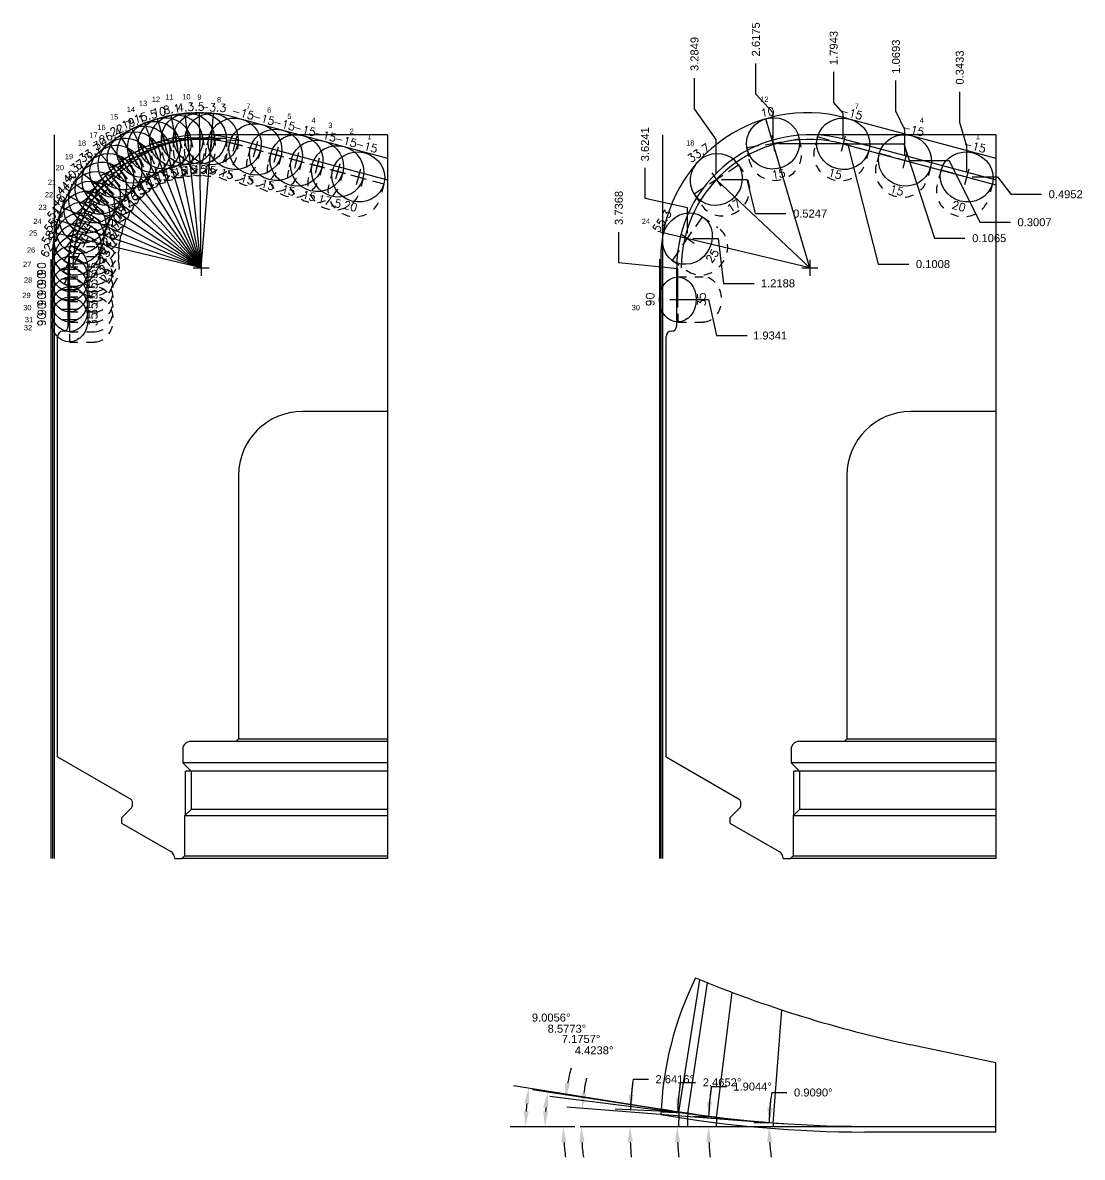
# Model space of a CAD drawing. Header units: inches. Extents: x 104.6 to 187.1, y -21.1 to -6.8.
# Drawn here: x 104.62 to 117.07, y -21.06 to -7.73 of the extents above; entities that cross this region are included whole.
import ezdxf
from ezdxf.enums import TextEntityAlignment as Align

# ---------------------------------------------------------------- set-up
doc = ezdxf.new("R2010")
doc.units = ezdxf.units.IN
doc.header["$MEASUREMENT"] = 0
doc.header["$PDMODE"] = 35
doc.linetypes.add('CENTER2', pattern=[1.125, 0.75, -0.125, 0.125, -0.125])
doc.linetypes.add('HIDDEN2', pattern=[0.1875, 0.125, -0.0625])
doc.layers.get('Defpoints').update_dxf_attribs({"color": 10})
for name, color, linetype, true_color in [('Blade_1', 30, 'Continuous', 0xff7f00), ('Blade_2', 7, 'Continuous', 0xcccc00), ('Blade_3', 7, 'Continuous', 0x00cc00), ('Blade_4', 7, 'Continuous', 0x00cccc), ('Blade_5', 7, 'Continuous', 0x0066cc), ('Blade_6', 7, 'Continuous', 0xc880f5)]:
    doc.layers.add(name, color=color, linetype=linetype, true_color=true_color)
doc.layers.add('CLine', color=5, linetype='CENTER2')
doc.styles.add('RomanS', font='romans')
doc.styles.get("Standard").update_dxf_attribs({"font": 'arial.ttf'})
doc.dimstyles.get("Standard").update_dxf_attribs({"dimtxt": 0.09375, "dimasz": 0.18, "dimexe": 0.18, "dimexo": 0.0625, "dimgap": 0.09, "dimtad": 0, "dimtih": 1, "dimtoh": 1, "dimdec": 4, "dimzin": 0, "dimdsep": 46, "dimtxsty": 'Standard', "dimcen": 0.09, "dimadec": 4, "dimazin": 0, "dimtfac": 1, "dimtdec": 4, "dimtofl": 0, "dimtmove": 0, "dimatfit": 3, "dimfxl": 1, "dimtolj": 1, "dimtzin": 0, "dimarcsym": 0})

# ---------------------------------------------------------------- blocks, each defined once
blk = doc.blocks.new('CMark')
at = {"layer": 'CLine'}
for p, q in [((-0.094, 0), (0.094, 0)), ((0, 0.094), (0, -0.094))]:
    blk.add_line(p, q, dxfattribs=at)
blk = doc.blocks.new('1613@20')
for p, q in [((-0.17, 0), (-0.312, 0)), ((0.171, 0), (0.312, 0))]:
    blk.add_line(p, q)
at = {"color": 8, "linetype": 'HIDDEN2', "ltscale": 0.5}
blk.add_line((-0.312, 0), (-0.312, -0.178), dxfattribs=at)
at = {"color": 8, "linetype": 'HIDDEN2', "ltscale": 0.5, "flags": 128}
blk.add_lwpolyline([(0.312, 0), (0.312, -0.178)], dxfattribs=at)
blk.add_ellipse((0, 0), major_axis=(-0.312, 0), ratio=0.939693, start_param=-3.141592653589793, end_param=3.141592653589793)
at = {"color": 8, "linetype": 'HIDDEN2', "ltscale": 0.5}
blk.add_ellipse((0, -0.178), major_axis=(-0.312, 0), ratio=0.939693, start_param=0, end_param=3.141593, dxfattribs=at)
blk.add_blockref('CMark', (0, 0))
at = {"style": 'RomanS'}
blk.add_text('20', height=0.094, dxfattribs=at).set_placement((0, -0.356), align=Align.MIDDLE_CENTER)
blk.add_attdef('ANG', text='', height=0.094, dxfattribs=at).set_placement((0, 0.298), align=Align.BOTTOM_CENTER)
blk = doc.blocks.new('1613@15')
for p, q in [((-0.17, 0), (-0.312, 0)), ((0.171, 0), (0.312, 0))]:
    blk.add_line(p, q)
at = {"color": 8, "linetype": 'HIDDEN2', "ltscale": 0.5}
blk.add_line((-0.312, 0), (-0.312, -0.135), dxfattribs=at)
at = {"color": 8, "linetype": 'HIDDEN2', "ltscale": 0.5, "flags": 128}
blk.add_lwpolyline([(0.312, 0), (0.312, -0.135)], dxfattribs=at)
blk.add_ellipse((0, 0), major_axis=(-0.312, 0), ratio=0.965926, start_param=-3.141592653589793, end_param=3.141592653589793)
at = {"color": 8, "linetype": 'HIDDEN2', "ltscale": 0.5}
blk.add_ellipse((0, -0.135), major_axis=(-0.312, 0), ratio=0.965926, start_param=0, end_param=3.141593, dxfattribs=at)
blk.add_blockref('CMark', (0, 0))
at = {"style": 'RomanS'}
blk.add_text('15', height=0.094, dxfattribs=at).set_placement((0, -0.364), align=Align.MIDDLE_CENTER)
blk.add_attdef('ANG', text='', height=0.094, dxfattribs=at).set_placement((0, 0.298), align=Align.BOTTOM_CENTER)
blk = doc.blocks.new('*D39')
at = {"layer": 'Blade_1', "color": 0, "lineweight": -2, "transparency": 16777216}
for p, q in [((115.774, -9.542), (116.071, -9.542)), ((116.071, -9.542), (116.23, -9.746)), ((116.23, -9.746), (116.59, -9.746))]:
    blk.add_line(p, q, dxfattribs=at)
at = {"layer": 'Defpoints', "color": 0, "transparency": 16777216}
for p in [(116.055, -9.047), (115.711, -9.542), (116.59, -9.746)]:
    blk.add_point(p, dxfattribs=at)
at = {"layer": 'Blade_1', "color": 0, "transparency": 16777216, "insert": (116.874, -9.746), "char_height": 0.0938, "attachment_point": 5}
blk.add_mtext('\\A1;0.4952', dxfattribs=at)
blk = doc.blocks.new('*D40')
at = {"layer": 'Blade_1', "color": 0, "lineweight": -2, "transparency": 16777216}
for p, q in [((115.048, -9.348), (115.504, -9.348)), ((115.504, -9.348), (115.864, -10.075)), ((115.864, -10.075), (116.224, -10.075))]:
    blk.add_line(p, q, dxfattribs=at)
at = {"layer": 'Defpoints', "color": 0, "transparency": 16777216}
for p in [(116.055, -9.047), (114.985, -9.348), (116.224, -10.075)]:
    blk.add_point(p, dxfattribs=at)
at = {"layer": 'Blade_1', "color": 0, "transparency": 16777216, "insert": (116.508, -10.075), "char_height": 0.0938, "attachment_point": 5}
blk.add_mtext('\\A1;0.3007', dxfattribs=at)
blk = doc.blocks.new('*D41')
at = {"layer": 'Blade_1', "color": 0, "lineweight": -2, "transparency": 16777216}
for p, q in [((114.323, -9.153), (114.971, -9.153)), ((114.971, -9.153), (115.331, -10.262)), ((115.331, -10.262), (115.691, -10.262))]:
    blk.add_line(p, q, dxfattribs=at)
at = {"layer": 'Defpoints', "color": 0, "transparency": 16777216}
for p in [(116.055, -9.047), (114.26, -9.153), (115.691, -10.262)]:
    blk.add_point(p, dxfattribs=at)
at = {"layer": 'Blade_1', "color": 0, "transparency": 16777216, "insert": (115.976, -10.262), "char_height": 0.0938, "attachment_point": 5}
blk.add_mtext('\\A1;0.1065', dxfattribs=at)
blk = doc.blocks.new('*D42')
at = {"layer": 'Blade_1', "color": 0, "lineweight": -2, "transparency": 16777216}
for p, q in [((115.63, -8.902), (115.63, -8.542)), ((115.711, -9.182), (115.63, -8.902)), ((115.711, -9.48), (115.711, -9.182))]:
    blk.add_line(p, q, dxfattribs=at)
at = {"layer": 'Defpoints', "color": 0, "transparency": 16777216}
for p in [(115.63, -8.542), (116.055, -9.047), (115.711, -9.542)]:
    blk.add_point(p, dxfattribs=at)
at = {"layer": 'Blade_1', "color": 0, "transparency": 16777216, "insert": (115.63, -8.257), "char_height": 0.0938, "attachment_point": 5, "rotation": 90}
blk.add_mtext('\\A1;0.3433', dxfattribs=at)
blk = doc.blocks.new('*D43')
at = {"layer": 'Blade_1', "color": 0, "lineweight": -2, "transparency": 16777216}
for p, q in [((114.88, -8.769), (114.88, -8.409)), ((114.985, -8.988), (114.88, -8.769)), ((114.985, -9.285), (114.985, -8.988))]:
    blk.add_line(p, q, dxfattribs=at)
at = {"layer": 'Defpoints', "color": 0, "transparency": 16777216}
for p in [(114.88, -8.409), (116.055, -9.047), (114.985, -9.348)]:
    blk.add_point(p, dxfattribs=at)
at = {"layer": 'Blade_1', "color": 0, "transparency": 16777216, "insert": (114.88, -8.129), "char_height": 0.0938, "attachment_point": 5, "rotation": 90}
blk.add_mtext('\\A1;1.0693', dxfattribs=at)
blk = doc.blocks.new('*D44')
at = {"layer": 'Blade_1', "color": 0, "lineweight": -2, "transparency": 16777216}
for p, q in [((114.149, -8.668), (114.149, -8.308)), ((114.26, -8.793), (114.149, -8.668)), ((114.26, -9.091), (114.26, -8.793))]:
    blk.add_line(p, q, dxfattribs=at)
at = {"layer": 'Defpoints', "color": 0, "transparency": 16777216}
for p in [(114.149, -8.308), (116.055, -9.047), (114.26, -9.153)]:
    blk.add_point(p, dxfattribs=at)
at = {"layer": 'Blade_1', "color": 0, "transparency": 16777216, "insert": (114.149, -8.028), "char_height": 0.0938, "attachment_point": 5, "rotation": 90}
blk.add_mtext('\\A1;1.7943', dxfattribs=at)
blk = doc.blocks.new('*D49')
at = {"layer": 'Blade_1', "color": 0, "lineweight": -2, "transparency": 16777216}
for p, q in [((113.235, -8.571), (113.235, -8.211)), ((113.437, -8.788), (113.235, -8.571)), ((113.437, -9.085), (113.437, -8.788))]:
    blk.add_line(p, q, dxfattribs=at)
at = {"layer": 'Defpoints', "color": 0, "transparency": 16777216}
for p in [(113.235, -8.211), (116.055, -9.047), (113.437, -9.148)]:
    blk.add_point(p, dxfattribs=at)
at = {"layer": 'Blade_1', "color": 0, "transparency": 16777216, "insert": (113.235, -7.926), "char_height": 0.0938, "attachment_point": 5, "rotation": 90}
blk.add_mtext('\\A1;2.6175', dxfattribs=at)
blk = doc.blocks.new('*D50')
at = {"layer": 'Blade_1', "color": 0, "lineweight": -2, "transparency": 16777216}
for p, q in [((113.5, -9.148), (114.31, -9.148)), ((114.31, -9.148), (114.67, -10.566)), ((114.67, -10.566), (115.03, -10.566))]:
    blk.add_line(p, q, dxfattribs=at)
at = {"layer": 'Defpoints', "color": 0, "transparency": 16777216}
for p in [(116.055, -9.047), (113.437, -9.148), (115.03, -10.566)]:
    blk.add_point(p, dxfattribs=at)
at = {"layer": 'Blade_1', "color": 0, "transparency": 16777216, "insert": (115.315, -10.566), "char_height": 0.0938, "attachment_point": 5}
blk.add_mtext('\\A1;0.1008', dxfattribs=at)
blk = doc.blocks.new('*D51')
at = {"layer": 'Blade_1', "color": 0, "lineweight": -2, "transparency": 16777216}
blk.add_line((113.313, -20.646), (111.014, -20.468), dxfattribs=at)
for start, end in [(168.1783, 171.8772), (183.6989, 187.3979)]:
    blk.add_arc((113.974, -20.697), 2.789, start, end, dxfattribs=at)
at = {"layer": 'Blade_1', "color": 0, "transparency": 16777216}
for points in [[(111.243, -20.306), (111.184, -20.3), (111.194, -20.482)], [(111.161, -20.878), (111.221, -20.876), (111.186, -20.697)]]:
    blk.add_solid(points, dxfattribs=at)
at = {"layer": 'Defpoints', "color": 0, "transparency": 16777216}
for p in [(111.186, -20.625), (113.375, -20.651), (111.171, -20.697), (113.5, -20.66), (114.513, -20.697)]:
    blk.add_point(p, dxfattribs=at)
at = {"layer": 'Blade_1', "color": 0, "transparency": 16777216, "insert": (111.334, -19.801), "char_height": 0.09375, "attachment_point": 5}
blk.add_mtext('\\A1;4.4238°', dxfattribs=at)
blk = doc.blocks.new('*D52')
at = {"layer": 'Blade_1', "color": 0, "lineweight": -2, "transparency": 16777216}
for p, q in [((113.42, -20.296), (113.6, -20.296)), ((113.375, -20.654), (113.21, -20.652)), ((113.375, -20.697), (113.21, -20.697))]:
    blk.add_line(p, q, dxfattribs=at)
for start, end in [(171.3455, 179.091), (171.3499, 175.2205), (183.8706, 187.7412)]:
    blk.add_arc((116.055, -20.697), 2.665, start, end, dxfattribs=at)
at = {"layer": 'Blade_1', "color": 0, "transparency": 16777216}
for points in [[(113.429, -20.476), (113.369, -20.473), (113.39, -20.655)], [(113.366, -20.878), (113.426, -20.876), (113.39, -20.697)]]:
    blk.add_solid(points, dxfattribs=at)
at = {"layer": 'Defpoints', "color": 0, "transparency": 16777216}
for p in [(113.39, -20.683), (113.437, -20.655), (113.437, -20.697), (116.055, -20.697)]:
    blk.add_point(p, dxfattribs=at)
at = {"layer": 'Blade_1', "color": 0, "transparency": 16777216, "insert": (113.909, -20.296), "char_height": 0.09375, "attachment_point": 5}
blk.add_mtext('\\A1;0.9090°', dxfattribs=at)
blk = doc.blocks.new('1613@17')
for p, q in [((-0.17, 0), (-0.313, 0)), ((0.171, 0), (0.312, 0))]:
    blk.add_line(p, q)
at = {"color": 8, "linetype": 'HIDDEN2', "ltscale": 0.5}
blk.add_line((-0.313, 0), (-0.313, -0.152), dxfattribs=at)
at = {"color": 8, "linetype": 'HIDDEN2', "ltscale": 0.5, "flags": 128}
blk.add_lwpolyline([(0.312, 0), (0.312, -0.152)], dxfattribs=at)
blk.add_ellipse((0, 0), major_axis=(-0.312, 0), ratio=0.95632, start_param=3.141593, end_param=9.424778)
at = {"color": 8, "linetype": 'HIDDEN2', "ltscale": 0.5}
blk.add_ellipse((0, -0.152), major_axis=(-0.312, 0), ratio=0.95632, start_param=0, end_param=3.141593, dxfattribs=at)
blk.add_blockref('CMark', (0, 0))
at = {"style": 'RomanS'}
blk.add_text('17', height=0.094, dxfattribs=at).set_placement((0.001, -0.373), align=Align.MIDDLE_CENTER)
blk.add_attdef('ANG', text='', height=0.094, dxfattribs=at).set_placement((0, 0.298), align=Align.BOTTOM_CENTER)
blk = doc.blocks.new('*D54')
at = {"layer": 'Blade_1', "color": 0, "lineweight": -2, "transparency": 16777216}
for p, q in [((112.514, -8.743), (112.514, -8.383)), ((112.77, -9.103), (112.514, -8.743)), ((112.77, -9.509), (112.77, -9.103))]:
    blk.add_line(p, q, dxfattribs=at)
at = {"layer": 'Defpoints', "color": 0, "transparency": 16777216}
for p in [(112.514, -8.383), (116.055, -9.047), (112.77, -9.572)]:
    blk.add_point(p, dxfattribs=at)
at = {"layer": 'Blade_1', "color": 0, "transparency": 16777216, "insert": (112.514, -8.098), "char_height": 0.0938, "attachment_point": 5, "rotation": 90}
blk.add_mtext('\\A1;3.2849', dxfattribs=at)
blk = doc.blocks.new('*D55')
at = {"layer": 'Blade_1', "color": 0, "lineweight": -2, "transparency": 16777216}
for p, q in [((112.832, -9.572), (113.13, -9.572)), ((113.13, -9.572), (113.227, -9.973)), ((113.227, -9.973), (113.587, -9.973))]:
    blk.add_line(p, q, dxfattribs=at)
at = {"layer": 'Defpoints', "color": 0, "transparency": 16777216}
for p in [(116.055, -9.047), (112.77, -9.572), (113.587, -9.973)]:
    blk.add_point(p, dxfattribs=at)
at = {"layer": 'Blade_1', "color": 0, "transparency": 16777216, "insert": (113.872, -9.973), "char_height": 0.0938, "attachment_point": 5}
blk.add_mtext('\\A1;0.5247', dxfattribs=at)
blk = doc.blocks.new('*D56')
at = {"layer": 'Blade_1', "color": 0, "lineweight": -2, "transparency": 16777216}
for p, q in [((112.648, -20.572), (110.816, -20.342)), ((111.109, -20.697), (110.794, -20.697))]:
    blk.add_line(p, q, dxfattribs=at)
for start, end in [(165.0824, 168.9534), (183.8709, 187.7419)]:
    blk.add_arc((113.639, -20.697), 2.665, start, end, dxfattribs=at)
at = {"layer": 'Blade_1', "color": 0, "transparency": 16777216}
for points in [[(111.053, -20.191), (110.994, -20.182), (110.995, -20.364)], [(110.95, -20.878), (111.01, -20.876), (110.974, -20.697)]]:
    blk.add_solid(points, dxfattribs=at)
at = {"layer": 'Defpoints', "color": 0, "transparency": 16777216}
for p in [(110.976, -20.586), (112.71, -20.58), (112.834, -20.596), (111.171, -20.697), (114.513, -20.697)]:
    blk.add_point(p, dxfattribs=at)
at = {"layer": 'Blade_1', "color": 0, "transparency": 16777216, "insert": (111.181, -19.667), "char_height": 0.09375, "attachment_point": 5}
blk.add_mtext('\\A1;7.1757°', dxfattribs=at)
blk = doc.blocks.new('*D57')
at = {"layer": 'Blade_1', "color": 0, "lineweight": -2, "transparency": 16777216}
for p, q in [((112.711, -20.226), (112.891, -20.226)), ((112.709, -20.586), (112.5, -20.579)), ((112.707, -20.697), (112.498, -20.697))]:
    blk.add_line(p, q, dxfattribs=at)
for start, end in [(171.9846, 178.0956), (171.9867, 175.0412), (183.0544, 186.1089)]:
    blk.add_arc((116.055, -20.697), 3.377, start, end, dxfattribs=at)
at = {"layer": 'Blade_1', "color": 0, "transparency": 16777216}
for points in [[(112.72, -20.407), (112.66, -20.403), (112.68, -20.585)], [(112.653, -20.878), (112.713, -20.876), (112.678, -20.697)]]:
    blk.add_solid(points, dxfattribs=at)
at = {"layer": 'Defpoints', "color": 0, "transparency": 16777216}
for p in [(112.772, -20.588), (112.678, -20.66), (112.77, -20.697), (116.055, -20.697)]:
    blk.add_point(p, dxfattribs=at)
at = {"layer": 'Blade_1', "color": 0, "transparency": 16777216, "insert": (113.196, -20.226), "char_height": 0.09375, "attachment_point": 5}
blk.add_mtext('\\A1;1.9044°', dxfattribs=at)
blk = doc.blocks.new('1613@25')
for p, q in [((-0.17, 0), (-0.312, 0)), ((0.171, 0), (0.312, 0))]:
    blk.add_line(p, q)
at = {"color": 8, "linetype": 'HIDDEN2', "ltscale": 0.5}
blk.add_line((-0.312, 0), (-0.312, -0.22), dxfattribs=at)
at = {"color": 8, "linetype": 'HIDDEN2', "ltscale": 0.5, "flags": 128}
blk.add_lwpolyline([(0.312, 0), (0.312, -0.22)], dxfattribs=at)
blk.add_ellipse((0, 0), major_axis=(-0.312, 0), ratio=0.906308, start_param=-3.141592653589793, end_param=3.141592653589793)
at = {"color": 8, "linetype": 'HIDDEN2', "ltscale": 0.5}
blk.add_ellipse((0, -0.22), major_axis=(-0.312, 0), ratio=0.906308, start_param=0, end_param=3.141593, dxfattribs=at)
blk.add_blockref('CMark', (0, 0))
at = {"style": 'RomanS'}
blk.add_text('25', height=0.094, dxfattribs=at).set_placement((0, -0.356), align=Align.MIDDLE_CENTER)
blk.add_attdef('ANG', text='', height=0.094, dxfattribs=at).set_placement((0, 0.287), align=Align.BOTTOM_CENTER)
blk = doc.blocks.new('*D59')
at = {"layer": 'Blade_1', "color": 0, "lineweight": -2, "transparency": 16777216}
for p, q in [((112.352, -20.529), (110.611, -20.266)), ((111.109, -20.697), (110.578, -20.697))]:
    blk.add_line(p, q, dxfattribs=at)
blk.add_arc((113.467, -20.697), 2.709, 175.2303, 176.1925, dxfattribs=at)
at = {"layer": 'Blade_1', "color": 0, "transparency": 16777216}
for points in [[(110.738, -20.468), (110.797, -20.475), (110.788, -20.293)], [(110.794, -20.518), (110.734, -20.516), (110.758, -20.697)]]:
    blk.add_solid(points, dxfattribs=at)
at = {"layer": 'Defpoints', "color": 0, "transparency": 16777216}
for p in [(110.762, -20.562), (112.414, -20.538), (112.454, -20.544), (111.171, -20.697), (114.513, -20.697)]:
    blk.add_point(p, dxfattribs=at)
at = {"layer": 'Blade_1', "color": 0, "transparency": 16777216, "insert": (111.015, -19.547), "char_height": 0.09375, "attachment_point": 5}
blk.add_mtext('\\A1;8.5773°', dxfattribs=at)
blk = doc.blocks.new('*D60')
at = {"layer": 'Blade_1', "color": 0, "lineweight": -2, "transparency": 16777216}
for p, q in [((112.347, -20.177), (112.527, -20.177)), ((112.371, -20.538), (112.134, -20.528)), ((112.368, -20.697), (112.13, -20.697))]:
    blk.add_line(p, q, dxfattribs=at)
for start, end in [(172.0238, 177.5348), (172.0254, 174.7801), (182.7547, 185.5094)]:
    blk.add_arc((116.055, -20.697), 3.744, start, end, dxfattribs=at)
at = {"layer": 'Blade_1', "color": 0, "transparency": 16777216}
for points in [[(112.356, -20.358), (112.296, -20.354), (112.314, -20.536)], [(112.285, -20.878), (112.345, -20.876), (112.31, -20.697)]]:
    blk.add_solid(points, dxfattribs=at)
at = {"layer": 'Defpoints', "color": 0, "transparency": 16777216}
for p in [(112.311, -20.643), (112.434, -20.541), (112.43, -20.697), (116.055, -20.697)]:
    blk.add_point(p, dxfattribs=at)
at = {"layer": 'Blade_1', "color": 0, "transparency": 16777216, "insert": (112.837, -20.177), "char_height": 0.09375, "attachment_point": 5}
blk.add_mtext('\\A1;2.4652°', dxfattribs=at)
blk = doc.blocks.new('*D61')
at = {"layer": 'Blade_1', "color": 0, "lineweight": -2, "transparency": 16777216}
for p, q in [((111.933, -9.795), (111.933, -9.435)), ((112.43, -9.906), (111.933, -9.795)), ((112.43, -10.203), (112.43, -9.906))]:
    blk.add_line(p, q, dxfattribs=at)
at = {"layer": 'Defpoints', "color": 0, "transparency": 16777216}
for p in [(116.055, -9.047), (111.933, -9.435), (112.43, -10.266)]:
    blk.add_point(p, dxfattribs=at)
at = {"layer": 'Blade_1', "color": 0, "transparency": 16777216, "insert": (111.933, -9.159), "char_height": 0.0938, "attachment_point": 5, "rotation": 90}
blk.add_mtext('\\A1;3.6241', dxfattribs=at)
blk = doc.blocks.new('*D62')
at = {"layer": 'Blade_1', "color": 0, "lineweight": -2, "transparency": 16777216}
for p, q in [((112.493, -10.266), (112.79, -10.266)), ((112.79, -10.266), (112.854, -10.792)), ((112.854, -10.792), (113.214, -10.792))]:
    blk.add_line(p, q, dxfattribs=at)
at = {"layer": 'Defpoints', "color": 0, "transparency": 16777216}
for p in [(116.055, -9.047), (112.43, -10.266), (113.214, -10.792)]:
    blk.add_point(p, dxfattribs=at)
at = {"layer": 'Blade_1', "color": 0, "transparency": 16777216, "insert": (113.494, -10.792), "char_height": 0.0938, "attachment_point": 5}
blk.add_mtext('\\A1;1.2188', dxfattribs=at)
blk = doc.blocks.new('1313@35')
for p, q in [((-0.17, 0), (-0.265, 0)), ((0.171, 0), (0.264, 0))]:
    blk.add_line(p, q)
at = {"color": 8, "linetype": 'HIDDEN2', "ltscale": 0.5}
blk.add_line((-0.265, 0), (-0.265, -0.298), dxfattribs=at)
at = {"color": 8, "linetype": 'HIDDEN2', "ltscale": 0.5, "flags": 128}
blk.add_lwpolyline([(0.264, 0), (0.264, -0.298)], dxfattribs=at)
blk.add_ellipse((0, 0), major_axis=(0.264, 0), ratio=0.819152)
at = {"color": 8, "linetype": 'HIDDEN2', "ltscale": 0.5}
blk.add_ellipse((0, -0.298), major_axis=(0.264, 0), ratio=0.819152, start_param=3.141593, end_param=6.283185, dxfattribs=at)
blk.add_blockref('CMark', (0, 0))
at = {"style": 'RomanS'}
blk.add_text('35', height=0.094, dxfattribs=at).set_placement((0, -0.279), align=Align.MIDDLE_CENTER)
blk.add_attdef('ANG', text='', height=0.094, dxfattribs=at).set_placement((0, 0.251), align=Align.BOTTOM_CENTER)
blk = doc.blocks.new('*D64')
at = {"layer": 'Blade_1', "color": 0, "lineweight": -2, "transparency": 16777216}
for p, q in [((111.625, -10.551), (111.625, -10.191)), ((112.318, -10.621), (111.625, -10.551)), ((112.318, -10.919), (112.318, -10.621))]:
    blk.add_line(p, q, dxfattribs=at)
at = {"layer": 'Defpoints', "color": 0, "transparency": 16777216}
for p in [(116.055, -9.047), (111.625, -10.191), (112.318, -10.981)]:
    blk.add_point(p, dxfattribs=at)
at = {"layer": 'Blade_1', "color": 0, "transparency": 16777216, "insert": (111.625, -9.906), "char_height": 0.0938, "attachment_point": 5, "rotation": 90}
blk.add_mtext('\\A1;3.7368', dxfattribs=at)
blk = doc.blocks.new('*D65')
at = {"layer": 'Blade_1', "color": 0, "lineweight": -2, "transparency": 16777216}
for p, q in [((112.38, -10.981), (112.678, -10.981)), ((112.678, -10.981), (112.771, -11.405)), ((112.771, -11.405), (113.131, -11.405))]:
    blk.add_line(p, q, dxfattribs=at)
at = {"layer": 'Defpoints', "color": 0, "transparency": 16777216}
for p in [(116.055, -9.047), (112.318, -10.981), (113.131, -11.405)]:
    blk.add_point(p, dxfattribs=at)
at = {"layer": 'Blade_1', "color": 0, "transparency": 16777216, "insert": (113.402, -11.405), "char_height": 0.0938, "attachment_point": 5}
blk.add_mtext('\\A1;1.9341', dxfattribs=at)
blk = doc.blocks.new('*D66')
at = {"layer": 'Blade_1', "color": 0, "lineweight": -2, "transparency": 16777216}
for p, q in [((112.253, -20.513), (110.388, -20.217)), ((111.109, -20.697), (110.35, -20.697))]:
    blk.add_line(p, q, dxfattribs=at)
blk.add_arc((113.415, -20.697), 2.884, 174.5704, 176.424, dxfattribs=at)
at = {"layer": 'Blade_1', "color": 0, "transparency": 16777216}
for points in [[(110.514, -20.42), (110.573, -20.428), (110.566, -20.245)], [(110.566, -20.518), (110.506, -20.516), (110.53, -20.697)]]:
    blk.add_solid(points, dxfattribs=at)
at = {"layer": 'Defpoints', "color": 0, "transparency": 16777216}
for p in [(110.534, -20.546), (112.315, -20.523), (112.347, -20.528), (111.171, -20.697), (114.513, -20.697)]:
    blk.add_point(p, dxfattribs=at)
at = {"layer": 'Blade_1', "color": 0, "transparency": 16777216, "insert": (110.83, -19.416), "char_height": 0.09375, "attachment_point": 5}
blk.add_mtext('\\A1;9.0056°', dxfattribs=at)
blk = doc.blocks.new('*D67')
at = {"layer": 'Blade_1', "color": 0, "lineweight": -2, "transparency": 16777216}
for p, q in [((111.792, -20.14), (111.972, -20.14)), ((112.268, -20.522), (111.58, -20.491)), ((112.264, -20.697), (111.576, -20.697))]:
    blk.add_line(p, q, dxfattribs=at)
for start, end in [(172.5591, 177.3584), (172.5601, 174.9592), (182.3991, 184.7983)]:
    blk.add_arc((116.055, -20.697), 4.299, start, end, dxfattribs=at)
at = {"layer": 'Blade_1', "color": 0, "transparency": 16777216}
for points in [[(111.802, -20.321), (111.742, -20.317), (111.76, -20.499)], [(111.729, -20.878), (111.789, -20.876), (111.756, -20.697)]]:
    blk.add_solid(points, dxfattribs=at)
at = {"layer": 'Defpoints', "color": 0, "transparency": 16777216}
for p in [(111.756, -20.631), (112.331, -20.525), (112.327, -20.697), (116.055, -20.697)]:
    blk.add_point(p, dxfattribs=at)
at = {"layer": 'Blade_1', "color": 0, "transparency": 16777216, "insert": (112.282, -20.14), "char_height": 0.09375, "attachment_point": 5}
blk.add_mtext('\\A1;2.6416°', dxfattribs=at)
blk = doc.blocks.new('1613@18')
for p, q in [((-0.17, 0), (-0.312, 0)), ((0.171, 0), (0.312, 0))]:
    blk.add_line(p, q)
at = {"color": 8, "linetype": 'HIDDEN2', "ltscale": 0.5}
blk.add_line((-0.312, 0), (-0.312, -0.159), dxfattribs=at)
at = {"color": 8, "linetype": 'HIDDEN2', "ltscale": 0.5, "flags": 128}
blk.add_lwpolyline([(0.312, 0), (0.312, -0.159)], dxfattribs=at)
at = {"extrusion": (0, 0, -1)}
blk.add_ellipse((0, 0), major_axis=(-0.312, 0), ratio=0.95104, start_param=-3.141592653589793, end_param=3.141592653589793, dxfattribs=at)
at = {"color": 8, "linetype": 'HIDDEN2', "ltscale": 0.5}
blk.add_ellipse((0, -0.161), major_axis=(0.312, 0), ratio=0.953717, start_param=3.141593, end_param=6.283185, dxfattribs=at)
blk.add_blockref('CMark', (0, 0))
at = {"style": 'RomanS'}
blk.add_text('18', height=0.094, dxfattribs=at).set_placement((0, -0.364), align=Align.MIDDLE_CENTER)
blk.add_attdef('ANG', text='', height=0.094, dxfattribs=at).set_placement((0, 0.298), align=Align.BOTTOM_CENTER)
blk = doc.blocks.new('1613@23')
for p, q in [((-0.17, 0), (-0.313, 0)), ((0.171, 0), (0.312, 0))]:
    blk.add_line(p, q)
at = {"color": 8, "linetype": 'HIDDEN2', "ltscale": 0.5}
blk.add_line((-0.313, 0), (-0.313, -0.203), dxfattribs=at)
at = {"color": 8, "linetype": 'HIDDEN2', "ltscale": 0.5, "flags": 128}
blk.add_lwpolyline([(0.312, 0), (0.312, -0.203)], dxfattribs=at)
blk.add_ellipse((0, 0), major_axis=(-0.312, 0), ratio=0.920512, start_param=3.141593, end_param=9.424778)
at = {"color": 8, "linetype": 'HIDDEN2', "ltscale": 0.5}
blk.add_ellipse((0, -0.203), major_axis=(-0.312, 0), ratio=0.920512, start_param=0, end_param=3.141593, dxfattribs=at)
blk.add_blockref('CMark', (0, 0))
at = {"style": 'RomanS'}
blk.add_text('23', height=0.094, dxfattribs=at).set_placement((-0.001, -0.379), align=Align.MIDDLE_CENTER)
blk.add_attdef('ANG', text='', height=0.094, dxfattribs=at).set_placement((0, 0.287), align=Align.BOTTOM_CENTER)
blk = doc.blocks.new('1613@24')
for p, q in [((-0.17, 0), (-0.313, 0)), ((0.171, 0), (0.312, 0))]:
    blk.add_line(p, q)
at = {"color": 8, "linetype": 'HIDDEN2', "ltscale": 0.5}
blk.add_line((-0.313, 0), (-0.313, -0.212), dxfattribs=at)
at = {"color": 8, "linetype": 'HIDDEN2', "ltscale": 0.5, "flags": 128}
blk.add_lwpolyline([(0.312, 0), (0.312, -0.212)], dxfattribs=at)
blk.add_ellipse((0, 0), major_axis=(-0.312, 0), ratio=0.913536, start_param=3.141593, end_param=9.424778)
at = {"color": 8, "linetype": 'HIDDEN2', "ltscale": 0.5}
blk.add_ellipse((0, -0.212), major_axis=(-0.312, 0), ratio=0.910656, start_param=0, end_param=3.141593, dxfattribs=at)
blk.add_blockref('CMark', (0, 0))
at = {"style": 'RomanS'}
blk.add_text('24', height=0.094, dxfattribs=at).set_placement((0, -0.376), align=Align.MIDDLE_CENTER)
blk.add_attdef('ANG', text='', height=0.094, dxfattribs=at).set_placement((0, 0.287), align=Align.BOTTOM_CENTER)
blk = doc.blocks.new('1613@17.5')
for p, q in [((-0.17, 0), (-0.312, 0)), ((0.171, 0), (0.312, 0))]:
    blk.add_line(p, q)
at = {"color": 8, "linetype": 'HIDDEN2', "ltscale": 0.5}
blk.add_line((-0.312, 0), (-0.312, -0.159), dxfattribs=at)
at = {"color": 8, "linetype": 'HIDDEN2', "ltscale": 0.5, "flags": 128}
blk.add_lwpolyline([(0.312, 0), (0.312, -0.159)], dxfattribs=at)
at = {"extrusion": (0, 0, -1)}
blk.add_ellipse((0, 0), major_axis=(-0.312, 0), ratio=0.953717, start_param=-3.141592653589793, end_param=3.141592653589793, dxfattribs=at)
at = {"color": 8, "linetype": 'HIDDEN2', "ltscale": 0.5}
blk.add_ellipse((0, -0.159), major_axis=(0.312, 0), ratio=0.953717, start_param=3.141593, end_param=6.283185, dxfattribs=at)
blk.add_blockref('CMark', (0, 0))
at = {"style": 'RomanS'}
blk.add_text('17.5', height=0.094, dxfattribs=at).set_placement((0, -0.364), align=Align.MIDDLE_CENTER)
blk.add_attdef('ANG', text='', height=0.094, dxfattribs=at).set_placement((0, 0.298), align=Align.BOTTOM_CENTER)
blk = doc.blocks.new('1613@16')
for p, q in [((-0.17, 0), (-0.312, 0)), ((0.171, 0), (0.312, 0))]:
    blk.add_line(p, q)
at = {"color": 8, "linetype": 'HIDDEN2', "ltscale": 0.5}
blk.add_line((-0.312, 0), (-0.312, -0.143), dxfattribs=at)
at = {"color": 8, "linetype": 'HIDDEN2', "ltscale": 0.5, "flags": 128}
blk.add_lwpolyline([(0.312, 0), (0.312, -0.143)], dxfattribs=at)
at = {"extrusion": (0, 0, -1)}
blk.add_ellipse((0, 0), major_axis=(-0.312, 0), ratio=0.961248, start_param=-3.141592653589793, end_param=3.141592653589793, dxfattribs=at)
at = {"color": 8, "linetype": 'HIDDEN2', "ltscale": 0.5}
blk.add_ellipse((0, -0.143), major_axis=(0.312, 0), ratio=0.953717, start_param=3.141593, end_param=6.283185, dxfattribs=at)
blk.add_blockref('CMark', (0, 0))
at = {"style": 'RomanS'}
blk.add_text('16', height=0.094, dxfattribs=at).set_placement((0, -0.364), align=Align.MIDDLE_CENTER)
blk.add_attdef('ANG', text='', height=0.094, dxfattribs=at).set_placement((0, 0.298), align=Align.BOTTOM_CENTER)
blk = doc.blocks.new('1613@21')
for p, q in [((-0.17, 0), (-0.313, 0)), ((0.171, 0), (0.312, 0))]:
    blk.add_line(p, q)
at = {"color": 8, "linetype": 'HIDDEN2', "ltscale": 0.5}
blk.add_line((-0.313, 0), (-0.313, -0.186), dxfattribs=at)
at = {"color": 8, "linetype": 'HIDDEN2', "ltscale": 0.5, "flags": 128}
blk.add_lwpolyline([(0.312, 0), (0.312, -0.186)], dxfattribs=at)
blk.add_ellipse((0, 0), major_axis=(-0.312, 0), ratio=0.933568, start_param=3.141593, end_param=9.424778)
at = {"color": 8, "linetype": 'HIDDEN2', "ltscale": 0.5}
blk.add_ellipse((0, -0.186), major_axis=(-0.312, 0), ratio=0.933568, start_param=0, end_param=3.141593, dxfattribs=at)
blk.add_blockref('CMark', (0, 0))
at = {"style": 'RomanS'}
blk.add_text('21', height=0.094, dxfattribs=at).set_placement((0, -0.377), align=Align.MIDDLE_CENTER)
blk.add_attdef('ANG', text='', height=0.094, dxfattribs=at).set_placement((0, 0.298), align=Align.BOTTOM_CENTER)
blk = doc.blocks.new('1613@29')
for p, q in [((-0.17, 0), (-0.313, 0)), ((0.171, 0), (0.312, 0))]:
    blk.add_line(p, q)
at = {"color": 8, "linetype": 'HIDDEN2', "ltscale": 0.5}
blk.add_line((-0.313, 0), (-0.313, -0.252), dxfattribs=at)
at = {"color": 8, "linetype": 'HIDDEN2', "ltscale": 0.5, "flags": 128}
blk.add_lwpolyline([(0.312, 0), (0.312, -0.252)], dxfattribs=at)
blk.add_ellipse((0, 0), major_axis=(-0.312, 0), ratio=0.874624, start_param=3.141593, end_param=9.424778)
at = {"color": 8, "linetype": 'HIDDEN2', "ltscale": 0.5}
blk.add_ellipse((0, -0.252), major_axis=(-0.312, 0), ratio=0.874624, start_param=0, end_param=3.141593, dxfattribs=at)
blk.add_blockref('CMark', (0, 0))
at = {"style": 'RomanS'}
blk.add_text('29', height=0.094, dxfattribs=at).set_placement((0.006, -0.395), align=Align.MIDDLE_CENTER)
blk.add_attdef('ANG', text='', height=0.094, dxfattribs=at).set_placement((0, 0.287), align=Align.BOTTOM_CENTER)
blk = doc.blocks.new('1613@27')
for p, q in [((-0.17, 0), (-0.313, 0)), ((0.171, 0), (0.312, 0))]:
    blk.add_line(p, q)
at = {"color": 8, "linetype": 'HIDDEN2', "ltscale": 0.5}
blk.add_line((-0.313, 0), (-0.313, -0.236), dxfattribs=at)
at = {"color": 8, "linetype": 'HIDDEN2', "ltscale": 0.5, "flags": 128}
blk.add_lwpolyline([(0.312, 0), (0.312, -0.236)], dxfattribs=at)
blk.add_ellipse((0, 0), major_axis=(-0.312, 0), ratio=0.891008, start_param=3.141593, end_param=9.424778)
at = {"color": 8, "linetype": 'HIDDEN2', "ltscale": 0.5}
blk.add_ellipse((0, -0.236), major_axis=(-0.312, 0), ratio=0.891008, start_param=0, end_param=3.141593, dxfattribs=at)
blk.add_blockref('CMark', (0, 0))
at = {"style": 'RomanS'}
blk.add_text('27', height=0.094, dxfattribs=at).set_placement((0.003, -0.384), align=Align.MIDDLE_CENTER)
blk.add_attdef('ANG', text='', height=0.094, dxfattribs=at).set_placement((0, 0.287), align=Align.BOTTOM_CENTER)

msp = doc.modelspace()

# ---------------------------------------------------------------- linework, layer by layer
at = {"color": 5}
for p, q in [((107.1356, -8.8468), (108.90793, -9.32169)), ((114.28229, -8.8468), (116.05463, -9.32169)), ((104.95443, -10.50819), (104.95443, -17.54696)), ((104.97043, -10.50819), (104.97043, -17.54696)), ((112.10113, -10.50819), (112.10113, -17.54696)), ((112.11713, -10.50819), (112.11713, -17.54696))]:
    msp.add_line(p, q, dxfattribs=at)
for p, q in [((104.99043, -9.04696), (104.99043, -17.54696)), ((108.90793, -9.04696), (106.72043, -9.04696)), ((108.90793, -9.04696), (108.90793, -17.54696)), ((112.13713, -9.04696), (112.13713, -17.54696)), ((116.05463, -9.04696), (113.86713, -9.04696)), ((116.05463, -9.04696), (116.05463, -17.54696)), ((107.12483, -9.1002), (108.90793, -9.57798)), ((114.27153, -9.1002), (116.05463, -9.57798)), ((105.15793, -11.29178), (105.15793, -10.60946)), ((112.30463, -11.29178), (112.30463, -10.60946)), ((105.03293, -16.35428), (105.03293, -11.41678)), ((112.17963, -16.35428), (112.17963, -11.41678)), ((108.90793, -12.29696), (107.90793, -12.29696)), ((116.05463, -12.29696), (115.05463, -12.29696)), ((107.15793, -13.04696), (107.15793, -16.14071)), ((114.30463, -13.04696), (114.30463, -16.14071)), ((107.12668, -16.17196), (106.59543, -16.17196)), ((107.15793, -16.14071), (107.12668, -16.17196)), ((108.90793, -16.17196), (107.12668, -16.17196)), ((107.15793, -16.14071), (108.90793, -16.14071)), ((114.27338, -16.17196), (113.74213, -16.17196)), ((114.30463, -16.14071), (114.27338, -16.17196)), ((116.05463, -16.17196), (114.27338, -16.17196)), ((114.30463, -16.14071), (116.05463, -16.14071)), ((105.03293, -16.35428), (105.8923, -16.85044)), ((106.50168, -16.26571), (106.50168, -16.42196)), ((112.17963, -16.35428), (113.039, -16.85044)), ((113.64838, -16.26571), (113.64838, -16.42196)), ((108.90793, -16.42196), (106.50168, -16.42196)), ((106.50168, -16.42196), (106.60058, -16.52086)), ((106.60058, -16.52086), (106.53293, -16.52086)), ((106.53293, -17.03876), (106.53293, -16.52086)), ((108.90793, -16.52086), (106.60058, -16.52086)), ((106.60058, -16.52086), (106.60058, -16.97111)), ((116.05463, -16.42196), (113.64838, -16.42196)), ((113.64838, -16.42196), (113.74728, -16.52086)), ((113.74728, -16.52086), (113.67963, -16.52086)), ((113.67963, -17.03876), (113.67963, -16.52086)), ((116.05463, -16.52086), (113.74728, -16.52086)), ((113.74728, -16.52086), (113.74728, -16.97111)), ((105.90793, -16.8775), (105.90793, -16.93154)), ((113.05463, -16.8775), (113.05463, -16.93154)), ((105.89878, -16.95364), (105.78293, -17.06949)), ((106.60058, -16.97111), (106.52473, -17.04696)), ((108.90793, -17.04696), (106.52473, -17.04696)), ((106.52473, -17.04696), (106.52473, -17.51571)), ((108.90793, -16.97111), (106.60058, -16.97111)), ((113.04547, -16.95364), (112.92963, -17.06949)), ((113.74728, -16.97111), (113.67143, -17.04696)), ((116.05463, -17.04696), (113.67143, -17.04696)), ((113.67143, -17.04696), (113.67143, -17.51571)), ((116.05463, -16.97111), (113.74728, -16.97111)), ((105.78293, -17.06949), (105.78293, -17.13199)), ((105.78293, -17.13199), (106.36105, -17.46577)), ((112.92963, -17.06949), (112.92963, -17.13199)), ((112.92963, -17.13199), (113.50775, -17.46577)), ((106.40793, -17.54696), (106.49348, -17.54696)), ((106.52473, -17.51571), (106.49348, -17.54696)), ((108.90793, -17.54696), (106.49348, -17.54696)), ((106.52473, -17.51571), (108.90793, -17.51571)), ((113.55463, -17.54696), (113.64018, -17.54696)), ((113.67143, -17.51571), (113.64018, -17.54696)), ((116.05463, -17.54696), (113.64018, -17.54696)), ((113.67143, -17.51571), (116.05463, -17.51571)), ((116.05463, -19.947), (115.05463, -19.73444)), ((116.05463, -20.697), (116.05463, -19.947)), ((116.05463, -20.7595), (114.51253, -20.7595)), ((116.05463, -20.7595), (116.05463, -20.697))]:
    msp.add_line(p, q)
at = {"color": 1}
for p, q in [((107.11078, -9.15265), (107.11368, -9.15343)), ((114.25748, -9.15265), (116.05463, -9.63419)), ((114.51253, -20.697), (111.17149, -20.697))]:
    msp.add_line(p, q, dxfattribs=at)
msp.add_lwpolyline([(116.05463, -20.697), (114.51253, -20.697, -0.04296551), (112.13042, -20.49192)], format="xyb")
at = {"color": 5}
for centre in [(106.69043, -10.50819), (113.83713, -10.50819)]:
    msp.add_arc(centre, 1.72, 75, 180, dxfattribs=at)
for centre, radius, start, end in [((106.72043, -10.60946), 1.5625, 75, 180), ((113.86713, -10.60946), 1.5625, 75, 180), ((105.09543, -11.29178), 0.0625, 270, 0), ((112.24213, -11.29178), 0.0625, 270, 0), ((105.09543, -11.41678), 0.0625, 90, 180), ((112.24213, -11.41678), 0.0625, 90, 180), ((107.90793, -13.04696), 0.75, 90, 180), ((115.05463, -13.04696), 0.75, 90, 180), ((106.59543, -16.26571), 0.09375, 90, 180), ((113.74213, -16.26571), 0.09375, 90, 180), ((105.87668, -16.8775), 0.03125, 0, 60), ((113.02338, -16.8775), 0.03125, 0, 60), ((105.87668, -16.93154), 0.03125, 315, 0), ((113.02338, -16.93154), 0.03125, 315, 0), ((106.31418, -17.54696), 0.09375, 0, 60), ((113.46088, -17.54696), 0.09375, 0, 60), ((116.05463, -20.697), 3.9375, 153.658483, 177.911502), ((118.06934, -5.5513), 14.5, 247.523693, 258), ((114.51253, -6.7595), 14, 260.159083, 270)]:
    msp.add_arc(centre, radius, start, end)
at = {"color": 1}
for centre, start, end in [((106.72043, -10.60946), 106.391893, 136.598053), ((106.72043, -10.60946), 75, 106.391893), ((113.86713, -10.60946), 75, 180), ((106.72043, -10.60946), 136.598053, 166.546145), ((106.72043, -10.60946), 166.546145, 180)]:
    msp.add_arc(centre, 1.5082, start, end, dxfattribs=at)
at = {"layer": 'Blade_1'}
for p, q in [((106.72043, -10.60946), (106.20523, -8.85805)), ((113.86713, -10.60946), (113.35193, -8.85805)), ((106.72043, -10.60946), (105.62305, -9.57165)), ((113.86713, -10.60946), (112.76975, -9.57165)), ((106.72043, -10.60946), (104.96403, -10.18928)), ((113.86713, -10.60946), (112.11072, -10.18928)), ((112.33088, -20.52519), (112.57721, -18.97093)), ((112.43384, -20.54111), (112.66529, -19.00664)), ((112.77156, -20.58784), (112.95637, -19.11992)), ((113.43748, -20.65547), (113.54034, -19.32585)), ((112.34669, -20.5277), (112.31508, -20.52269)), ((112.41407, -20.53813), (112.45362, -20.5441)), ((112.70955, -20.58003), (112.83357, -20.59564)), ((112.7166, -20.58095), (112.84063, -20.5965)), ((113.49979, -20.66029), (113.37516, -20.65065)), ((113.56367, -20.6648), (113.439, -20.65573))]:
    msp.add_line(p, q, dxfattribs=at)
for radius, start in [(3.7277, 177.358369), (3.62414, 177.534818), (3.28488, 178.095627), (2.61748, 179.091035)]:
    msp.add_arc((116.05463, -20.697), radius, start, 180, dxfattribs=at)
at = {"layer": 'Blade_2'}
for q in [(106.36718, -8.81884), (105.5162, -9.25137), (105.01628, -10.04107)]:
    msp.add_line((106.72043, -10.60946), q, dxfattribs=at)
at = {"layer": 'Blade_3'}
for q in [(106.53208, -8.7955), (105.63779, -9.14792), (105.07068, -9.8943)]:
    msp.add_line((106.72043, -10.60946), q, dxfattribs=at)
at = {"layer": 'Blade_4'}
for q in [(106.69831, -8.78821), (105.76868, -9.05603), (105.13774, -9.7527)]:
    msp.add_line((106.72043, -10.60946), q, dxfattribs=at)
at = {"layer": 'Blade_5'}
for q in [(106.86422, -8.797), (105.90772, -8.9766), (105.21544, -9.61637)]:
    msp.add_line((106.72043, -10.60946), q, dxfattribs=at)
at = {"layer": 'Blade_6'}
for q in [(106.05368, -8.9104), (105.30508, -9.48724)]:
    msp.add_line((106.72043, -10.60946), q, dxfattribs=at)

# ---------------------------------------------------------------- block references
for p in [(106.72043, -10.60946), (113.86713, -10.60946)]:
    msp.add_blockref('CMark', p)
at = {"layer": 'Blade_1'}
for name, p, rotation, values in [('1613@15', (106.29045, -9.14775), 10, {'ANG': '10'}), ('1613@15', (107.11368, -9.15343), 345, {'ANG': '-15'}), ('1613@15', (113.43715, -9.14775), 10, {'ANG': '10'}), ('1613@15', (114.26037, -9.15343), 345, {'ANG': '-15'}), ('1613@15', (107.83861, -9.34767), 345, {'ANG': '-15'}), ('1613@15', (114.98531, -9.34767), 345, {'ANG': '-15'}), ('1613@17', (105.62305, -9.57165), 33.7, {'ANG': '33.7'}), ('1613@20', (108.56463, -9.54221), 345, {'ANG': '-15'}), ('1613@17', (112.76975, -9.57165), 33.7, {'ANG': '33.7'}), ('1613@20', (115.71132, -9.54221), 345, {'ANG': '-15'}), ('1613@25', (105.28379, -10.26578), 55.29999999999999, {'ANG': '55.3'}), ('1613@25', (112.43049, -10.26578), 55.29999999999999, {'ANG': '55.3'}), ('1313@35', (105.17109, -10.98104), 90, {'ANG': '90'}), ('1313@35', (112.31779, -10.98104), 90, {'ANG': '90'})]:
    msp.add_blockref(name, p, dxfattribs=dict(at, rotation=rotation)).add_auto_attribs(values)
at = {"layer": 'Blade_2'}
for name, p, rotation, values in [('1613@15', (106.42561, -9.11501), 8.100000000000001, {'ANG': '8.1'}), ('1613@16', (105.71615, -9.47686), 29.99999999999999, {'ANG': '30'}), ('1613@24', (105.30929, -10.1388), 51.7, {'ANG': '51.7'}), ('1313@35', (105.17109, -10.86254), 90, {'ANG': '90'})]:
    msp.add_blockref(name, p, dxfattribs=dict(at, rotation=rotation)).add_auto_attribs(values)
at = {"layer": 'Blade_3'}
for name, p, rotation, values in [('1613@15', (106.56326, -9.09574), 4.300000000000001, {'ANG': '4.3'}), ('1613@15', (107.35532, -9.21818), 345, {'ANG': '-15'}), ('1613@15', (105.81751, -9.39083), 26.4, {'ANG': '26.4'}), ('1613@15', (108.08026, -9.41242), 345, {'ANG': '-15'}), ('1613@23', (105.35011, -10.01481), 48.10000000000001, {'ANG': '48.1'}), ('1313@35', (105.17109, -10.73944), 90, {'ANG': '90'})]:
    msp.add_blockref(name, p, dxfattribs=dict(at, rotation=rotation)).add_auto_attribs(values)
at = {"layer": 'Blade_4'}
for name, p, rotation, values in [('1613@15', (106.70197, -9.09004), 0.5, {'ANG': '.5'}), ('1613@15', (105.92634, -9.31372), 22.7, {'ANG': '22.7'}), ('1613@21', (105.40259, -9.89608), 44.5, {'ANG': '44.5'}), ('1313@35', (105.17109, -10.62363), 90, {'ANG': '90'})]:
    msp.add_blockref(name, p, dxfattribs=dict(at, rotation=rotation)).add_auto_attribs(values)
at = {"layer": 'Blade_5'}
for name, p, rotation, values in [('1613@15', (106.84035, -9.09791), 356.7, {'ANG': '-3.3'}), ('1613@15', (106.04229, -9.24698), 19.1, {'ANG': '19.1'}), ('1613@15', (107.59697, -9.28292), 345, {'ANG': '-15'}), ('1613@17.5', (108.32191, -9.47717), 345, {'ANG': '-15'}), ('1613@20', (105.46544, -9.78134), 40.9, {'ANG': '40.9'}), ('1613@29', (105.25256, -10.51982), 62.50000000000001, {'ANG': '62.5'}), ('1313@35', (105.17109, -11.21591), 90, {'ANG': '90'})]:
    msp.add_blockref(name, p, dxfattribs=dict(at, rotation=rotation)).add_auto_attribs(values)
at = {"layer": 'Blade_6'}
for name, p, rotation, values in [('1613@15', (106.16391, -9.19152), 15.5, {'ANG': '15.5'}), ('1613@18', (105.53991, -9.67344), 37.3, {'ANG': '37.3'}), ('1613@27', (105.26147, -10.38891), 58.8, {'ANG': '58.8'}), ('1313@35', (105.17283, -11.09549), 90, {'ANG': '90'})]:
    msp.add_blockref(name, p, dxfattribs=dict(at, rotation=rotation)).add_auto_attribs(values)

# ---------------------------------------------------------------- texts
at = {"layer": 'Blade_1', "char_height": 0.0625, "attachment_point": 1}
for s, insert in [('12', (106.13907, -8.59905)), ('12', (113.28576, -8.59905)), ('7', (107.24996, -8.67979)), ('7', (114.39665, -8.67979)), ('4', (108.01437, -8.84446)), ('4', (115.16106, -8.84446)), ('1', (108.67073, -9.03612)), ('1', (115.81743, -9.03612)), ('18', (105.26931, -9.11195)), ('18', (112.41601, -9.11195)), ('24', (104.748, -10.03247)), ('24', (111.8947, -10.03247)), ('30', (104.62859, -11.04555)), ('30', (111.77528, -11.04555))]:
    msp.add_mtext_dynamic_manual_height_columns(s, width=0.1696443, gutter_width=0.3125, heights=[0], dxfattribs=dict(at, insert=insert))
at = {"layer": 'Blade_2', "char_height": 0.0625, "attachment_point": 1}
for s, insert in [('11', (106.29917, -8.57181)), ('17', (105.40437, -9.02016)), ('23', (104.80743, -9.8678)), ('29', (104.61778, -10.90248))]:
    msp.add_mtext_dynamic_manual_height_columns(s, width=0.1696443, gutter_width=0.3125, heights=[0], dxfattribs=dict(at, insert=insert))
at = {"layer": 'Blade_3', "char_height": 0.0625, "attachment_point": 1}
for s, insert in [('10', (106.49635, -8.56911)), ('6', (107.49306, -8.72568)), ('16', (105.49891, -8.92838)), ('3', (108.21155, -8.90385)), ('22', (104.88306, -9.71933)), ('28', (104.63669, -10.72161))]:
    msp.add_mtext_dynamic_manual_height_columns(s, width=0.1696443, gutter_width=0.3125, heights=[0], dxfattribs=dict(at, insert=insert))
at = {"layer": 'Blade_4', "char_height": 0.0625, "attachment_point": 1}
for s, insert in [('9', (106.67463, -8.57451)), ('15', (105.64747, -8.80421)), ('21', (104.91817, -9.57356)), ('27', (104.62589, -10.53805))]:
    msp.add_mtext_dynamic_manual_height_columns(s, width=0.1696443, gutter_width=0.3125, heights=[0], dxfattribs=dict(at, insert=insert))
at = {"layer": 'Blade_5', "char_height": 0.0625, "attachment_point": 1}
for s, insert in [('8', (106.90422, -8.60421)), ('14', (105.84465, -8.71782)), ('5', (107.73075, -8.79857)), ('2', (108.46275, -8.97404)), ('20', (105.01001, -9.40079)), ('26', (104.67181, -10.37068)), ('32', (104.63542, -11.28153))]:
    msp.add_mtext_dynamic_manual_height_columns(s, width=0.1696443, gutter_width=0.3125, heights=[0], dxfattribs=dict(at, insert=insert))
at = {"layer": 'Blade_6', "char_height": 0.0625, "attachment_point": 1}
for s, insert in [('13', (105.9878, -8.64764)), ('19', (105.11805, -9.27121)), ('25', (104.69612, -10.17092)), ('31', (104.6475, -11.18592))]:
    msp.add_mtext_dynamic_manual_height_columns(s, width=0.1696443, gutter_width=0.3125, heights=[0], dxfattribs=dict(at, insert=insert))

# ---------------------------------------------------------------- dimensions: what is measured, and where the dimension line sits
at = {"layer": 'Blade_1'}
for feature_location, offset, dtype, origin, picture, middle in [((113.43715, -9.14775), (-0.20172, 0.93625), 1, (116.05463, -9.04696), '*D49', (113.23543, -7.92575)), ((114.26037, -9.15343), (-0.11163, 0.84543), 1, (116.05463, -9.04696), '*D44', (114.14874, -8.02781)), ((112.76975, -9.57165), (-0.25567, 1.1889), 1, (116.05463, -9.04696), '*D54', (112.51408, -8.09809)), ((114.98531, -9.34767), (-0.10559, 0.93887), 1, (116.05463, -9.04696), '*D43', (114.87972, -8.12861)), ((115.71132, -9.54221), (-0.08127, 1.00026), 1, (116.05463, -9.04696), '*D42', (115.63005, -8.25735)), ((112.31779, -10.98104), (-0.69306, 0.79014), 1, (116.05463, -9.04696), '*D64', (111.62473, -9.90623)), ((112.43049, -10.26578), (-0.49778, 0.83111), 1, (116.05463, -9.04696), '*D61', (111.93271, -9.15915)), ((112.31779, -10.98104), (0.81299, -0.42396), 0, (116.05463, -9.04696), '*D65', (113.40192, -11.40499)), ((112.43049, -10.26578), (0.78333, -0.52577), 0, (116.05463, -9.04696), '*D62', (113.4941, -10.79154)), ((112.76975, -9.57165), (0.81721, -0.40095), 0, (116.05463, -9.04696), '*D55', (113.87155, -9.97259)), ((113.43715, -9.14775), (1.59325, -1.41803), 0, (116.05463, -9.04696), '*D50', (115.31509, -10.56578)), ((114.26037, -9.15343), (1.43019, -1.10873), 0, (116.05463, -9.04696), '*D41', (115.97552, -10.26216)), ((114.98531, -9.34767), (1.23841, -0.72757), 0, (116.05463, -9.04696), '*D40', (116.50831, -10.07524)), ((115.711325, -9.542208), (0.87839, -0.203633), 0, (116.054625, -9.04696), '*D39', (116.873834, -9.745841))]:
    dim = msp.add_ordinate_dim(feature_location=feature_location, offset=offset, dtype=dtype, origin=origin, dimstyle='Standard', dxfattribs=at)
    dim.commit()
    dim.dimension.update_dxf_attribs({"geometry": picture, "text_midpoint": middle})
for base, line1, line2, picture, middle in [((110.53442204, -20.5459415), ((114.51252537, -20.69699649), (111.17148846, -20.69699649)), ((112.34668664, -20.52769553), (112.3150811, -20.52268656)), '*D66', (110.83049621, -19.41603924)), ((110.76157041, -20.56186495), ((114.51252537, -20.69699649), (111.17148846, -20.69699649)), ((112.41406663, -20.5381313), (112.45361925, -20.54409702)), '*D59', (111.01455444, -19.54665209)), ((110.976163, -20.585784), ((114.512525, -20.696996), (111.171488, -20.696996)), ((112.709551, -20.580028), (112.833572, -20.595642)), '*D56', (111.180875, -19.667173)), ((111.1864775, -20.6252337), ((114.5125254, -20.6969965), (111.1714885, -20.6969965)), ((113.4997896, -20.6602943), (113.375162, -20.6506526)), '*D51', (111.3335116, -19.80072))]:
    dim = msp.add_angular_dim_2l(base=base, line1=line1, line2=line2, dimstyle='Standard', dxfattribs=at)
    dim.commit()
    dim.dimension.update_dxf_attribs({"geometry": picture, "text_midpoint": middle, "dimtype": 162})
for base, p1, p2, picture, middle in [((111.756082, -20.63093), (112.330884, -20.525191), (112.326923, -20.696996), '*D67', (112.281988, -20.140251)), ((112.310767, -20.643299), (112.433843, -20.541114), (112.430489, -20.696996), '*D60', (112.836814, -20.177441)), ((112.677966, -20.659584), (112.771561, -20.587835), (112.769747, -20.696996), '*D57', (113.195748, -20.226126)), ((113.389634, -20.682904), (113.437476, -20.655473), (113.437146, -20.696996), '*D52', (113.909352, -20.295972))]:
    dim = msp.add_angular_dim_3p(base=base, center=(116.054625, -20.696996), p1=p1, p2=p2, dimstyle='Standard', dxfattribs=at)
    dim.commit()
    dim.dimension.update_dxf_attribs({"geometry": picture, "text_midpoint": middle})

doc.saveas('drawing.dxf')
